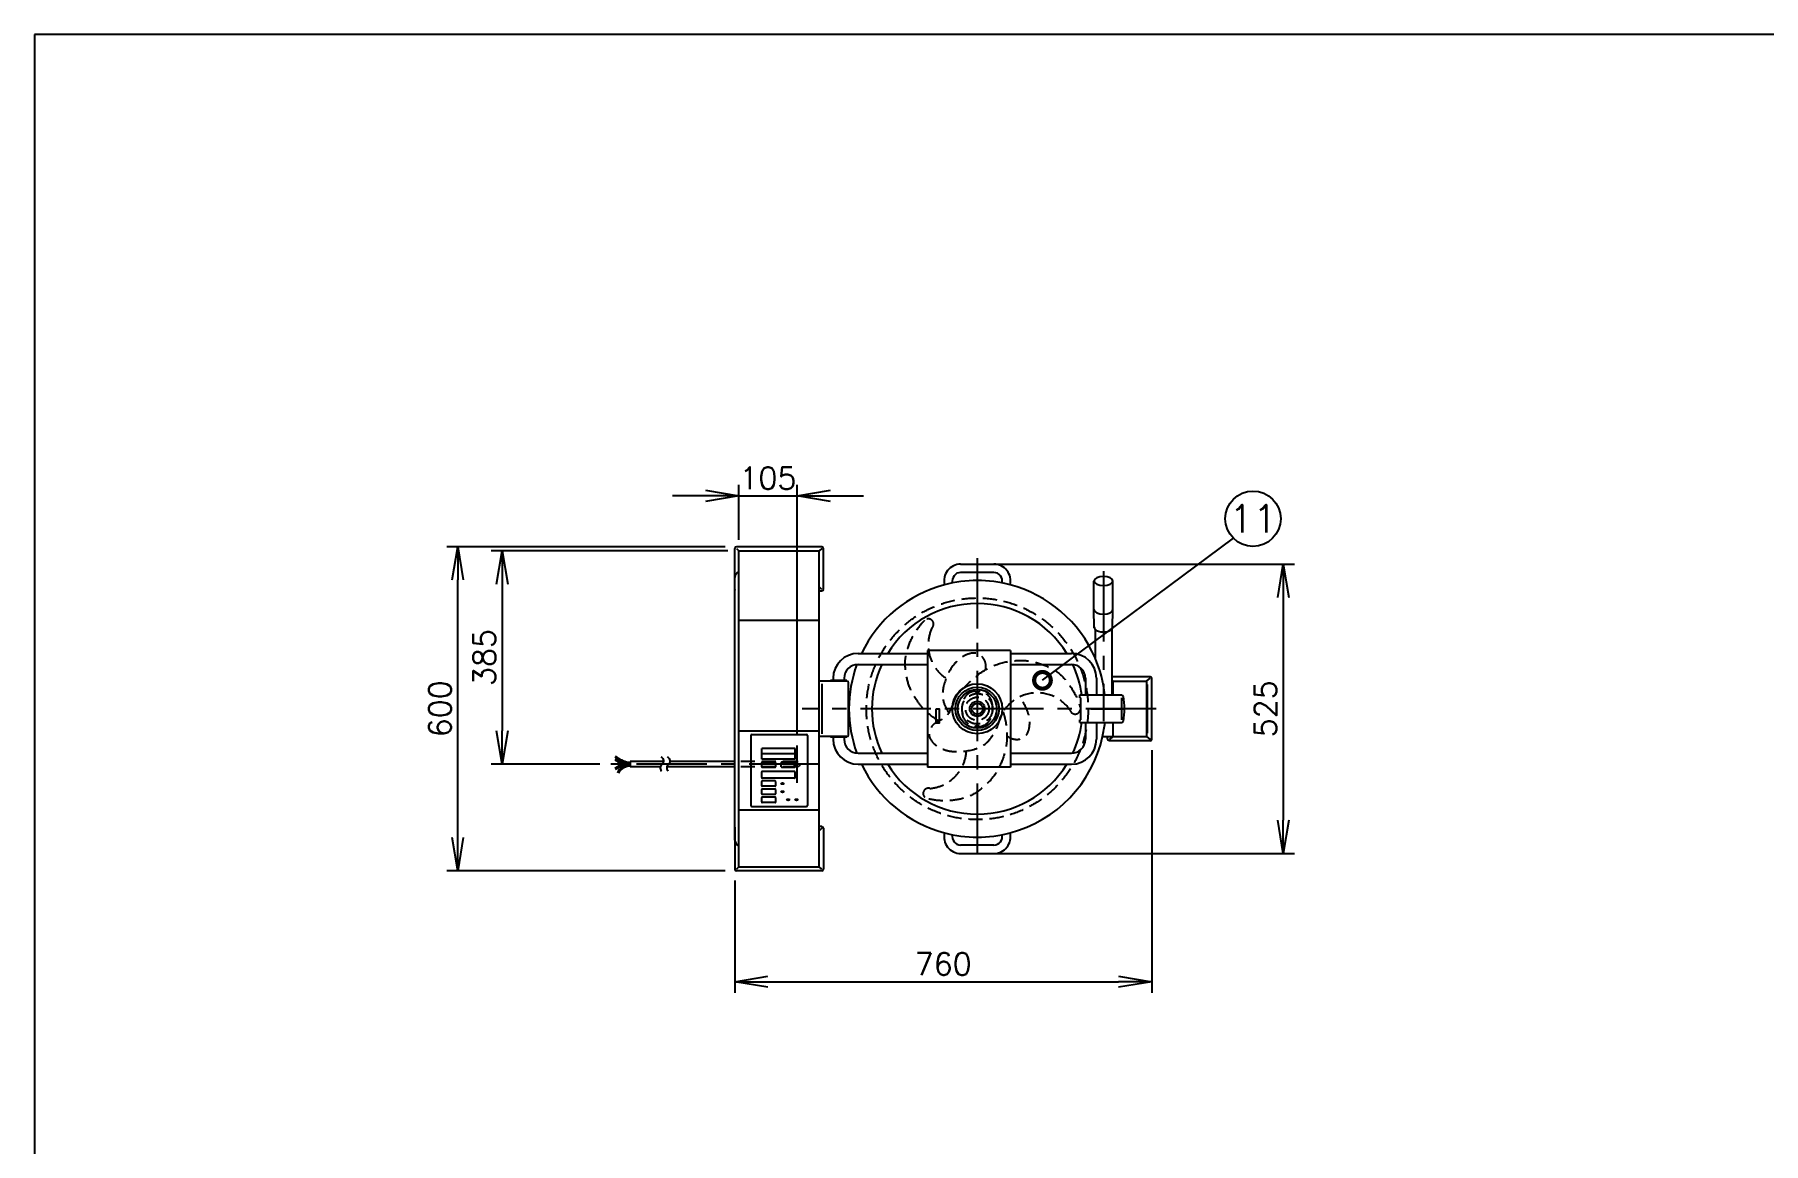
# Model space of a CAD drawing. Extents: x 460 to 8100, y 0 to 5507.
# Drawn here: x 460 to 3578, y 3506 to 5507 of the extents above; entities that cross this region are included whole.
import ezdxf
from ezdxf.enums import TextEntityAlignment as Align

# ---------------------------------------------------------------- set-up
doc = ezdxf.new("R2010")
doc.units = 0
doc.header["$LTSCALE"] = 4
doc.header["$PDMODE"] = 3
doc.linetypes.add('CENTER', pattern=[50.8, 31.75, -6.35, 6.35, -6.35])
doc.linetypes.add('HIDDEN', pattern=[9.525, 6.35, -3.175])
doc.layers.get('0').update_dxf_attribs({"linetype": 'CONTINUOUS'})
doc.layers.get('DEFPOINTS').update_dxf_attribs({"linetype": 'CONTINUOUS'})
for name, color, linetype in [('DANMEN', 7, 'CONTINUOUS'), ('KIKI-2D2', 7, 'CONTINUOUS'), ('SUNPOU', 7, 'CONTINUOUS'), ('WAKU', 7, 'CONTINUOUS')]:
    doc.layers.add(name, color=color, linetype=linetype)
doc.styles.get("Standard").update_dxf_attribs({"font": 'romans.shx', "bigfont": 'extfont.shx'})
doc.dimstyles.get("Standard").update_dxf_attribs({"dimscale": 20, "dimtxt": 2, "dimasz": 3, "dimexe": 1, "dimexo": 1, "dimgap": 0.6, "dimtad": 3, "dimdec": 0, "dimzin": 0, "dimdsep": 46, "dimtxsty": 'STANDARD', "dimblk1": 'OPEN', "dimblk2": 'OPEN', "dimsah": 1, "dimcen": 1.5, "dimadec": 0, "dimazin": 0, "dimtfac": 1, "dimtdec": 0, "dimtmove": 0, "dimatfit": 0, "dimldrblk": 'DOTSMALL', "dimfxl": 1, "dimtvp": 1, "dimtolj": 1, "dimtzin": 0, "dimarcsym": 0})

# ---------------------------------------------------------------- blocks, each defined once
blk = doc.blocks.new('_OPEN')
at = {"color": 0, "linetype": 'ByBlock'}
for p, q in [((-1, 0.167), (0, 0)), ((0, 0), (-1, -0.167)), ((0, 0), (-1, 0))]:
    blk.add_line(p, q, dxfattribs=at)
blk = doc.blocks.new('*D9')
at = {"layer": 'DEFPOINTS', "color": 0}
for p in [(1223.3, 4582.9), (1725.8, 4582.9), (1725.8, 3997.9)]:
    blk.add_point(p, dxfattribs=at)
at = {"layer": 'SUNPOU', "color": 0, "lineweight": -2}
for p, q in [((1705.8, 4582.9), (1203.3, 4582.9)), ((1223.3, 4057.9), (1223.3, 4522.9)), ((1705.8, 3997.9), (1203.3, 3997.9))]:
    blk.add_line(p, q, dxfattribs=at)
at = {"layer": 'SUNPOU', "color": 0, "lineweight": -2, "xscale": 60, "yscale": 60, "zscale": 60}
for p, rotation in [((1223.3, 4582.9), 90), ((1223.3, 3997.9), 270)]:
    blk.add_blockref('_OPEN', p, dxfattribs=dict(at, rotation=rotation))
at = {"layer": 'SUNPOU', "color": 0, "insert": (1191.3, 4290.4), "char_height": 40, "attachment_point": 5, "rotation": 90}
blk.add_mtext('\\A1;600', dxfattribs=at)
blk = doc.blocks.new('_DotSmall')
at = {"color": 0, "linetype": 'ByBlock', "const_width": 0.5}
blk.add_lwpolyline([(-0.0625, 0, 1), (0.0625, 0, 1)], format="xyb", close=True, dxfattribs=at)
blk = doc.blocks.new('*D10')
at = {"layer": 'DEFPOINTS', "color": 0}
for p in [(1730.3, 4575.4), (1303.3, 4190.6), (1499.6, 4190.6)]:
    blk.add_point(p, dxfattribs=at)
at = {"layer": 'SUNPOU', "color": 0, "lineweight": -2}
for p, q in [((1710.3, 4575.4), (1283.3, 4575.4)), ((1303.3, 4515.4), (1303.3, 4250.6)), ((1479.6, 4190.6), (1283.3, 4190.6))]:
    blk.add_line(p, q, dxfattribs=at)
at = {"layer": 'SUNPOU', "color": 0, "lineweight": -2, "xscale": 60, "yscale": 60, "zscale": 60}
for p, rotation in [((1303.3, 4575.4), 90), ((1303.3, 4190.6), 270)]:
    blk.add_blockref('_OPEN', p, dxfattribs=dict(at, rotation=rotation))
at = {"layer": 'SUNPOU', "color": 0, "insert": (1271.3, 4383), "char_height": 40, "attachment_point": 5, "rotation": 90}
blk.add_mtext('\\A1;385', dxfattribs=at)
blk = doc.blocks.new('*D26')
at = {"layer": 'DEFPOINTS', "color": 0}
for p in [(1835.3, 4674.7), (1730.3, 4575.4), (1835.3, 4224.3)]:
    blk.add_point(p, dxfattribs=at)
at = {"layer": 'SUNPOU', "color": 0, "lineweight": -2}
for p, q in [((1730.3, 4595.4), (1730.3, 4694.7)), ((1835.3, 4244.3), (1835.3, 4694.7)), ((1670.3, 4674.7), (1610.3, 4674.7)), ((1730.3, 4674.7), (1835.3, 4674.7)), ((1895.3, 4674.7), (1955.3, 4674.7))]:
    blk.add_line(p, q, dxfattribs=at)
at = {"layer": 'SUNPOU', "color": 0, "lineweight": -2, "xscale": 60, "yscale": 60, "zscale": 60}
blk.add_blockref('_OPEN', (1730.3, 4674.7), dxfattribs=at)
at = {"layer": 'SUNPOU', "color": 0, "lineweight": -2, "xscale": 60, "yscale": 60, "zscale": 60, "rotation": 180}
blk.add_blockref('_OPEN', (1835.3, 4674.7), dxfattribs=at)
at = {"layer": 'SUNPOU', "color": 0, "insert": (1782.8, 4706.7), "char_height": 40, "attachment_point": 5}
blk.add_mtext('\\A1;105', dxfattribs=at)
blk = doc.blocks.new('*D30')
at = {"layer": 'DEFPOINTS', "color": 0}
for p in [(2475.3, 4235.9), (1722.8, 4000.9), (2475.3, 3797.9)]:
    blk.add_point(p, dxfattribs=at)
at = {"layer": 'SUNPOU', "color": 0, "lineweight": -2}
for p, q in [((2475.3, 4215.9), (2475.3, 3777.9)), ((1722.8, 3980.9), (1722.8, 3777.9)), ((1782.8, 3797.9), (2415.3, 3797.9))]:
    blk.add_line(p, q, dxfattribs=at)
at = {"layer": 'SUNPOU', "color": 0, "lineweight": -2, "xscale": 60, "yscale": 60, "zscale": 60, "rotation": 180}
blk.add_blockref('_OPEN', (1722.8, 3797.9), dxfattribs=at)
at = {"layer": 'SUNPOU', "color": 0, "lineweight": -2, "xscale": 60, "yscale": 60, "zscale": 60}
blk.add_blockref('_OPEN', (2475.3, 3797.9), dxfattribs=at)
at = {"layer": 'SUNPOU', "color": 0, "insert": (2099, 3829.9), "char_height": 40, "attachment_point": 5}
blk.add_mtext('\\A1;760', dxfattribs=at)
blk = doc.blocks.new('*D33')
at = {"layer": 'DEFPOINTS', "color": 0}
for p in [(2160.3, 4551.4), (2160.3, 4029.4), (2712.2, 4029.4)]:
    blk.add_point(p, dxfattribs=at)
at = {"layer": 'SUNPOU', "color": 0, "lineweight": -2}
for p, q in [((2180.3, 4551.4), (2732.2, 4551.4)), ((2712.2, 4491.4), (2712.2, 4089.4)), ((2180.3, 4029.4), (2732.2, 4029.4))]:
    blk.add_line(p, q, dxfattribs=at)
at = {"layer": 'SUNPOU', "color": 0, "lineweight": -2, "xscale": 60, "yscale": 60, "zscale": 60}
for p, rotation in [((2712.2, 4551.4), 90), ((2712.2, 4029.4), 270)]:
    blk.add_blockref('_OPEN', p, dxfattribs=dict(at, rotation=rotation))
at = {"layer": 'SUNPOU', "color": 0, "insert": (2680.2, 4290.4), "char_height": 40, "attachment_point": 5, "rotation": 90}
blk.add_mtext('\\A1;525', dxfattribs=at)

msp = doc.modelspace()

# ---------------------------------------------------------------- linework, layer by layer
at = {"layer": 'DANMEN', "color": 2, "linetype": 'HIDDEN'}
for p, q in [((2132.8, 4285.4), (2132.8, 4295.4)), ((2187.8, 4285.4), (2187.8, 4295.4)), ((2203, 4277.6), (2201.6, 4274.7))]:
    msp.add_line(p, q, dxfattribs=at)
at = {"layer": 'DANMEN', "color": 2, "linetype": 'CENTER'}
msp.add_line((1835.3, 4156.8), (1835.3, 4224.3), dxfattribs=at)
at = {"layer": 'DANMEN', "color": 4, "linetype": 'HIDDEN'}
for p, q in [((1835.3, 4195.6), (1723.3, 4195.6)), ((1835.3, 4185.6), (1723.3, 4185.6))]:
    msp.add_line(p, q, dxfattribs=at)
at = {"layer": 'DANMEN', "color": 2, "linetype": 'HIDDEN'}
for radius in [200, 27.5, 21]:
    msp.add_circle((2160.3, 4290.4), radius, dxfattribs=at)
at = {"layer": 'DANMEN', "color": 4, "linetype": 'HIDDEN'}
msp.add_circle((1835.3, 4190.6), 5, dxfattribs=at)
at = {"layer": 'DANMEN', "color": 2, "linetype": 'HIDDEN'}
for centre, radius, start, end in [((2072.1, 4443.2), 9.45, 313.8983, 136.4282), ((2143.8, 4405.6), 72.1, 154.7154, 236.7458), ((2160.3, 4290.4), 44.1, 130.7338, 164.4851), ((2160.3, 4295.4), 27.5, 100.4318, 180), ((2160.3, 4295.4), 27.5, 0, 79.5682), ((2268.3, 4247.1), 72.1, 34.7154, 154.9415), ((2160.3, 4285.4), 27.5, 180, 259.5682), ((2160.3, 4285.4), 27.5, 280.4318, 0), ((2336.7, 4290.4), 9.45, 193.8983, 16.4282), ((2068.8, 4218.6), 72.1, 274.7154, 356.7458), ((2072.1, 4137.7), 9.45, 73.8983, 256.4282)]:
    msp.add_arc(centre, radius, start, end, dxfattribs=at)
for points, knots in [([(2091.1, 4268.5), (2073.4, 4278.7), (2043, 4310.9), (2030.7, 4348.2), (2029.1, 4394.1), (2049, 4433.1), (2063.2, 4447.7), (2065.2, 4449.7)], [35.33746, 35.33746, 35.33746, 35.33746, 74.28785, 132.500096, 161.121513, 203.034181, 209.796524, 209.796524, 209.796524, 209.796524]), ([(2175.8, 4361.3), (2176, 4365.8), (2176.1, 4376.8), (2160.2, 4396.7), (2124.8, 4383), (2105.2, 4351.8), (2094.5, 4317.6), (2101.3, 4296.3), (2106.9, 4286), (2108.9, 4282.8)], [35.131639, 35.131639, 35.131639, 35.131639, 45.786082, 60.610108, 87.214416, 117.449237, 151.19637, 169.799157, 178.76244, 178.76244, 178.76244, 178.76244]), ([(2130.2, 4322.7), (2136.5, 4328.2), (2170.3, 4365.2), (2231.9, 4382.7), (2275.1, 4373.7), (2315.6, 4352.2), (2339.4, 4315.5), (2345, 4295.8), (2345.7, 4293.1)], [0, 0, 0, 0, 19.842277, 74.28785, 132.500096, 161.121513, 203.034181, 209.796524, 209.796524, 209.796524, 209.796524]), ([(2213.9, 4241.5), (2217.7, 4239.1), (2227.1, 4233.6), (2252.4, 4237.4), (2258.2, 4274.8), (2246.3, 4297.4), (2237.3, 4309.5), (2235.8, 4311.5)], [35.131639, 35.131639, 35.131639, 35.131639, 45.786082, 60.610108, 87.214416, 117.449237, 123.294071, 123.294071, 123.294071, 123.294071]), ([(2207, 4285.1), (2208.5, 4279.5), (2218.8, 4239.7), (2204.4, 4182.3), (2175, 4149.4), (2136.1, 4125), (2092.4, 4122.7), (2072.6, 4127.8), (2069.9, 4128.5)], [10.035551, 10.035551, 10.035551, 10.035551, 19.842277, 74.28785, 132.500096, 161.121513, 203.034181, 209.796524, 209.796524, 209.796524, 209.796524]), ([(2117.8, 4302.2), (2113.9, 4291.8), (2106.7, 4272.6), (2079.4, 4265.6), (2068.3, 4237.2), (2097.8, 4213.4), (2134.6, 4212), (2169.6, 4219.9), (2189.7, 4241.9), (2199.3, 4262.4), (2201.6, 4274.7)], [0, 0, 0, 0, 24.928499, 45.786082, 60.610108, 87.214416, 117.449237, 151.19637, 169.799157, 199.093834, 199.093834, 199.093834, 199.093834])]:
    msp.add_open_spline(points, degree=3, knots=knots, dxfattribs=at)
for points in [[(2155.3, 4322.5), (2157, 4321.4), (2160.3, 4319.4), (2163.6, 4321.4), (2165.3, 4322.5)], [(2155.3, 4258.4), (2157, 4259.4), (2160.3, 4261.4), (2163.6, 4259.4), (2165.3, 4258.4)]]:
    msp.add_open_spline(points, degree=3, dxfattribs=at)
at = {"layer": 'KIKI-2D2', "color": 3}
for p, q in [((1722.8, 4505.9), (1722.8, 4579.9)), ((1879.8, 4582.9), (1725.8, 4582.9)), ((1882.8, 4505.9), (1882.8, 4579.9)), ((2130.3, 4551.4), (2190.3, 4551.4)), ((1723.3, 4076.6), (1723.3, 4504.3)), ((1879.8, 4502.9), (1875.3, 4502.9)), ((1875.3, 4340.4), (1875.3, 4502.9)), ((2370.8, 4469.5), (2370.8, 4521)), ((2404.8, 4469.5), (2404.8, 4521)), ((2371.3, 4436.7), (2370.8, 4469.4)), ((2404.2, 4436.7), (2404.8, 4469.4)), ((2372.8, 4433.8), (2372.8, 4382.3)), ((2402.8, 4433.8), (2402.8, 4347.9)), ((1945.3, 4390.4), (1951.5, 4390.4)), ((1895.3, 4340.4), (1875.3, 4340.4)), ((1895.3, 4341.4), (1895.3, 4340.4)), ((1900.3, 4341.4), (1895.3, 4341.4)), ((1900.3, 4345.4), (1900.3, 4341.4)), ((2472.3, 4347.9), (2402.8, 4347.9)), ((2475.3, 4235.9), (2475.3, 4344.9)), ((1875.3, 4077.9), (1875.3, 4240.4)), ((1895.3, 4240.4), (1875.3, 4240.4)), ((1895.3, 4239.4), (1895.3, 4240.4)), ((1900.3, 4239.4), (1895.3, 4239.4)), ((1900.3, 4239.4), (1900.3, 4235.4)), ((2386.3, 4240.4), (2395.3, 4240.4)), ((2395.3, 4235.9), (2395.3, 4240.4)), ((2472.3, 4232.9), (2398.3, 4232.9)), ((1945.3, 4190.4), (1951.5, 4190.4)), ((1722.8, 4074.9), (1722.8, 4000.9)), ((1879.8, 4077.9), (1875.3, 4077.9)), ((1882.8, 4074.9), (1882.8, 4000.9)), ((2130.3, 4029.4), (2190.3, 4029.4)), ((1879.8, 3997.9), (1725.8, 3997.9))]:
    msp.add_line(p, q, dxfattribs=at)
at = {"layer": 'KIKI-2D2', "color": 2}
for p, q in [((1725.8, 4579.9), (1730.3, 4575.4)), ((1730.3, 4005.4), (1730.3, 4575.4)), ((1730.3, 4575.4), (1875.3, 4575.4)), ((1879.8, 4579.9), (1875.3, 4575.4)), ((1875.3, 4502.9), (1875.3, 4575.4)), ((1723.3, 4504.3), (1723.3, 4527.5)), ((2190.3, 4536.4), (2130.3, 4536.4)), ((1879.8, 4505.9), (1875.3, 4510.4)), ((1730.3, 4450.4), (1875.3, 4450.4)), ((1945.3, 4370.4), (2070.3, 4370.4)), ((1951.5, 4390.4), (2070.3, 4390.4)), ((2070.3, 4395.4), (2070.3, 4185.4)), ((2220.3, 4395.4), (2070.3, 4395.4)), ((2220.3, 4395.4), (2220.3, 4185.4)), ((2220.3, 4390.4), (2330.3, 4390.4)), ((2220.3, 4370.4), (2330.3, 4370.4)), ((1875.3, 4240.4), (1875.3, 4340.4)), ((1880.3, 4245.4), (1880.3, 4335.4)), ((1925.3, 4340.4), (1895.3, 4340.4)), ((1925.3, 4341.4), (1900.3, 4341.4)), ((1920.3, 4345.4), (1920.3, 4341.4)), ((1925.3, 4341.4), (1925.3, 4340.4)), ((1928.3, 4243.4), (1928.3, 4337.4)), ((2355.3, 4345.4), (2355.3, 4315.4)), ((2375.3, 4345.4), (2375.3, 4315.4)), ((2402.8, 4347.9), (2402.8, 4315.4)), ((2405.3, 4340.4), (2402.8, 4342.3)), ((2405.3, 4340.4), (2465.3, 4340.4)), ((2405.3, 4315.4), (2405.3, 4340.4)), ((2465.3, 4340.4), (2472.3, 4345.7)), ((2465.3, 4340.4), (2465.3, 4240.4)), ((2467.3, 4334.4), (2465.3, 4334.4)), ((2467.3, 4246.4), (2467.3, 4334.4)), ((2345.3, 4315.4), (2420.3, 4315.4)), ((2345.3, 4310.4), (2345.3, 4315.4)), ((2345.3, 4310.4), (2347.3, 4310.4)), ((2347.3, 4270.4), (2347.3, 4310.4)), ((2420.3, 4310.4), (2420.3, 4270.4)), ((2365.3, 4290.4), (2425.3, 4290.4)), ((1730.3, 4250.4), (1875.3, 4250.4)), ((1751.8, 4242), (1751.8, 4116)), ((1753.8, 4244), (1851.8, 4244)), ((1853.8, 4242), (1853.8, 4116)), ((2345.3, 4270.4), (2347.3, 4270.4)), ((2345.3, 4265.4), (2345.3, 4270.4)), ((2345.3, 4265.4), (2420.3, 4265.4)), ((2355.3, 4265.4), (2355.3, 4235.4)), ((2375.3, 4265.4), (2375.3, 4235.4)), ((2405.3, 4240.4), (2405.3, 4265.4)), ((2467.3, 4246.4), (2465.3, 4246.4)), ((1831.8, 4218.7), (1771.6, 4218.7)), ((1771.6, 4199.3), (1771.6, 4218.7)), ((1831.8, 4199.3), (1831.8, 4218.7)), ((1925.3, 4240.4), (1895.3, 4240.4)), ((1925.3, 4239.4), (1900.3, 4239.4)), ((1920.3, 4239.4), (1920.3, 4235.4)), ((1925.3, 4239.4), (1925.3, 4240.4)), ((1945.3, 4210.4), (2070.3, 4210.4)), ((2220.3, 4210.4), (2330.3, 4210.4)), ((2395.3, 4240.4), (2465.3, 4240.4)), ((2405.3, 4240.4), (2398.3, 4235.2)), ((2465.3, 4240.4), (2472.3, 4235.2)), ((1510, 4203.5), (1508.5, 4201.6)), ((1508.6, 4197.1), (1509.9, 4199.1)), ((1508.6, 4184), (1509.9, 4182.1)), ((1509.3, 4202.6), (1514.3, 4197.6)), ((1517, 4198.8), (1521.6, 4194.2)), ((1523.7, 4196), (1527.1, 4192.6)), ((1528.9, 4194.7), (1531.7, 4191.9)), ((1533.4, 4194.2), (1534.5, 4193.1)), ((1594.3, 4195.6), (1534.5, 4195.6)), ((1534.5, 4195.6), (1534.5, 4185.6)), ((1588.7, 4185.6), (1534.5, 4185.6)), ((1723.3, 4185.6), (1600.3, 4185.6)), ((1723.3, 4195.6), (1605.9, 4195.6)), ((1831.8, 4209), (1771.6, 4209)), ((1831.8, 4199.3), (1771.6, 4199.3)), ((1771.6, 4185.7), (1771.6, 4193.4)), ((1795.7, 4194.4), (1772.6, 4194.4)), ((1795.7, 4184.7), (1772.6, 4184.7)), ((1796.7, 4185.7), (1796.7, 4193.4)), ((1806.7, 4185.7), (1806.7, 4193.4)), ((1830.8, 4194.4), (1807.7, 4194.4)), ((1830.8, 4184.7), (1807.7, 4184.7)), ((1831.8, 4185.7), (1831.8, 4193.4)), ((1951.5, 4190.4), (2070.3, 4190.4)), ((2220.3, 4185.4), (2070.3, 4185.4)), ((2220.3, 4190.4), (2330.3, 4190.4)), ((1512.4, 4177.6), (1514.4, 4176.2)), ((1771.6, 4166.2), (1771.6, 4176.4)), ((1771.6, 4151.6), (1771.6, 4159.3)), ((1830.8, 4177.4), (1772.6, 4177.4)), ((1830.8, 4165.2), (1772.6, 4165.2)), ((1795.7, 4160.3), (1772.6, 4160.3)), ((1795.7, 4150.6), (1772.6, 4150.6)), ((1796.7, 4151.6), (1796.7, 4159.3)), ((1831.8, 4166.2), (1831.8, 4176.4)), ((1771.6, 4137), (1771.6, 4144.7)), ((1771.6, 4122.3), (1771.6, 4130.1)), ((1795.7, 4145.7), (1772.6, 4145.7)), ((1795.7, 4136), (1772.6, 4136)), ((1795.7, 4131.1), (1772.6, 4131.1)), ((1795.7, 4121.3), (1772.6, 4121.3)), ((1796.7, 4137), (1796.7, 4144.7)), ((1796.7, 4122.3), (1796.7, 4130.1)), ((1730.3, 4107.9), (1875.3, 4107.9)), ((1753.8, 4114), (1851.8, 4114)), ((1723.3, 4053.3), (1723.3, 4076.6)), ((1875.3, 4005.4), (1875.3, 4077.9)), ((1879.8, 4074.9), (1875.3, 4070.4)), ((2190.3, 4044.4), (2130.3, 4044.4)), ((1725.8, 4000.9), (1730.3, 4005.4)), ((1730.3, 4005.4), (1875.3, 4005.4)), ((1879.8, 4000.9), (1875.3, 4005.4))]:
    msp.add_line(p, q, dxfattribs=at)
at = {"layer": 'KIKI-2D2', "color": 2, "linetype": 'CENTER'}
for p, q in [((2160.3, 4562.1), (2160.3, 4018.8)), ((2387.8, 4538.6), (2387.8, 4267.9)), ((2483, 4290.4), (1844.6, 4290.4)), ((1876, 4190.6), (1499.6, 4190.6))]:
    msp.add_line(p, q, dxfattribs=at)
at = {"layer": 'KIKI-2D2', "color": 2}
msp.add_lwpolyline([(2086.3, 4290.4), (2091.3, 4290.4), (2091.3, 4264.4), (2086.3, 4264.4)], close=True, dxfattribs=at)
for radius in [45.1, 39.2, 35, 13.5, 10]:
    msp.add_circle((2160.3, 4290.4), radius, dxfattribs=at)
at = {"layer": 'KIKI-2D2', "color": 3}
for centre, radius, start, end in [((1725.8, 4579.9), 3, 90, 180), ((1879.8, 4579.9), 3, 0, 90), ((2130.3, 4521.4), 30, 90, 193.8442), ((2190.3, 4521.4), 30, 346.1558, 90), ((1725.8, 4505.9), 3, 180, 213.5573), ((1879.8, 4505.9), 3, 270, 0), ((2160.3, 4290.4), 231.5, 104.7982, 154.4076), ((2160.3, 4290.4), 231.5, 23.3752, 75.2018), ((1945.3, 4345.4), 45, 90, 180), ((2472.3, 4344.9), 3, 0, 90), ((1945.3, 4235.4), 45, 180, 270), ((2160.3, 4290.4), 231.5, 284.7982, 347.5268), ((2398.3, 4235.9), 3, 180, 270), ((2472.3, 4235.9), 3, 270, 0), ((2160.3, 4290.4), 231.5, 205.5924, 255.2018), ((1725.8, 4074.9), 3, 146.4427, 180), ((1879.8, 4074.9), 3, 0, 90), ((2130.3, 4059.4), 30, 166.1558, 270), ((2190.3, 4059.4), 30, 270, 13.8442), ((1725.8, 4000.9), 3, 180, 270), ((1879.8, 4000.9), 3, 270, 0)]:
    msp.add_arc(centre, radius, start, end, dxfattribs=at)
at = {"layer": 'KIKI-2D2', "color": 2}
for centre, radius, start, end in [((1733.8, 4527.5), 10.5, 109.4712, 180), ((2160.3, 4290.4), 231.5, 75.2018, 104.7982), ((2130.3, 4521.4), 15, 90, 194.7475), ((2190.3, 4521.4), 15, 345.2525, 90), ((2160.3, 4290.4), 190, 31.7569, 148.2431), ((1945.3, 4345.4), 25, 90, 180), ((2160.3, 4290.4), 231.5, 159.8106, 200.1894), ((2160.3, 4290.4), 190, 155.0989, 204.9011), ((2330.3, 4345.4), 45, 0, 90), ((2330.3, 4345.4), 25, 0, 90), ((2160.3, 4290.4), 190, 7.5608, 24.863), ((2160.3, 4290.4), 231.5, 6.1995, 23.3752), ((1925.3, 4337.4), 3, 0, 90), ((2420.3, 4312.4), 3, 5.1629, 90), ((1753.8, 4242), 2, 90, 180), ((1851.8, 4242), 2, 0, 90), ((1925.3, 4243.4), 3, 270, 0), ((2160.3, 4290.4), 190, 335.137, 352.4392), ((2160.3, 4290.4), 231.5, 347.5268, 353.8005), ((2420.3, 4268.4), 3, 270, 354.8371), ((1945.3, 4235.4), 25, 180, 270), ((2330.3, 4235.4), 45, 270, 0), ((2330.3, 4235.4), 25, 270, 0), ((1534.5, 4236.7), 47.1, 233.7462, 236.8272), ((1534.5, 4144.5), 47.1, 123.1728, 126.2538), ((1535.9, 4234.6), 42.7, 226.8041, 230.2075), ((1534.5, 4236.7), 46.6, 233.7123, 236.8272), ((1534.5, 4144.5), 46.6, 123.1728, 126.2877), ((1535.9, 4234.6), 42.2, 226.7626, 230.2075), ((1534.5, 4236.7), 46.1, 233.6775, 236.8272), ((1534.5, 4144.5), 46.1, 123.1728, 126.3225), ((1535.9, 4234.6), 41.6, 226.7201, 230.2075), ((1534.5, 4236.7), 45.6, 233.642, 236.8272), ((1534.5, 4144.5), 45.6, 123.1728, 126.358), ((1535.9, 4234.6), 41.1, 226.6765, 230.2075), ((1534.5, 4236.7), 45.1, 233.6057, 236.8272), ((1534.5, 4144.5), 45.1, 123.1728, 126.3943), ((1535.9, 4234.6), 40.6, 226.6318, 230.2075), ((1535.9, 4234.6), 42.8, 230.2075, 268.0755), ((1534.5, 4236.7), 47.3, 236.8272, 257.1336), ((1534.5, 4144.5), 47.3, 90, 123.1728), ((1534.5, 4236.7), 44.9, 236.8272, 270), ((1534.5, 4144.5), 44.9, 90, 123.1728), ((1535.9, 4234.6), 40.5, 230.2075, 267.9625), ((1534.5, 4162.8), 26.6, 90, 146.2146), ((1534.5, 4162.8), 24.2, 90, 146.2146), ((1772.6, 4193.4), 1, 90, 180), ((1772.6, 4185.7), 1, 180, 270), ((1795.7, 4193.4), 1, 0, 90), ((1795.7, 4185.7), 1, 270, 0), ((1807.7, 4193.4), 1, 90, 180), ((1807.7, 4185.7), 1, 180, 270), ((1830.8, 4193.4), 1, 0, 90), ((1830.8, 4185.7), 1, 270, 0), ((2160.3, 4290.4), 190, 211.7569, 328.2431), ((1534.5, 4162.8), 26.5, 146.2146, 151.7094), ((1534.5, 4162.8), 25.9, 146.2146, 151.8186), ((1534.5, 4162.8), 25.4, 146.2146, 151.9321), ((1534.5, 4162.8), 24.9, 146.2146, 152.0503), ((1534.5, 4162.8), 24.4, 146.2146, 152.1736), ((1772.6, 4176.4), 1, 90, 180), ((1772.6, 4166.2), 1, 180, 270), ((1772.6, 4159.3), 1, 90, 180), ((1772.6, 4151.6), 1, 180, 270), ((1795.7, 4159.3), 1, 0, 90), ((1795.7, 4151.6), 1, 270, 0), ((1830.8, 4176.4), 1, 0, 90), ((1830.8, 4166.2), 1, 270, 0), ((1772.6, 4144.7), 1, 90, 180), ((1772.6, 4137), 1, 180, 270), ((1772.6, 4130.1), 1, 90, 180), ((1772.6, 4122.3), 1, 180, 270), ((1795.7, 4144.7), 1, 0, 90), ((1795.7, 4137), 1, 270, 0), ((1795.7, 4130.1), 1, 0, 90), ((1795.7, 4122.3), 1, 270, 0), ((1753.8, 4116), 2, 180, 270), ((1851.8, 4116), 2, 270, 0), ((2160.3, 4290.4), 231.5, 255.2018, 284.7982), ((2130.3, 4059.4), 15, 165.2525, 270), ((2190.3, 4059.4), 15, 270, 14.7475), ((1733.8, 4053.3), 10.5, 180, 250.5288)]:
    msp.add_arc(centre, radius, start, end, dxfattribs=at)
at = {"layer": 'KIKI-2D2', "color": 3}
for centre, major_axis, start_param, end_param in [((2387.8, 4521), (-17, 0), 3.141587, 6.283174), ((2387.8, 4437.2), (-16.5, 0), 6.246981, 6.712885), ((2387.8, 4437.2), (-16.5, 0), 8.995078, 9.460983)]:
    msp.add_ellipse(centre, major_axis=major_axis, ratio=0.486972, start_param=start_param, end_param=end_param, dxfattribs=at)
at = {"layer": 'KIKI-2D2', "color": 2}
for centre, major_axis, start_param, end_param in [((2387.8, 4521), (-17, 0), 0, 3.141587), ((2387.8, 4469.5), (-17, 0), 0.007775, 3.133818), ((2387.8, 4437.2), (-16.5, 0), 6.712885, 8.995078)]:
    msp.add_ellipse(centre, major_axis=major_axis, ratio=0.486972, start_param=start_param, end_param=end_param, dxfattribs=at)
for centre in [(1809.2, 4155.4), (1809.2, 4140.8), (1819.2, 4126.2), (1834.2, 4126.2)]:
    msp.add_ellipse(centre, major_axis=(2.5, 0), ratio=0.5, dxfattribs=at)
msp.add_open_spline([(2423.3, 4312.7), (2424.3, 4305.3), (2426.3, 4290.4), (2424.3, 4275.6), (2423.3, 4268.2)], degree=3, dxfattribs=at)
for points in [[(1589.6, 4203.9), (1590.8, 4202.9), (1593.7, 4200.5), (1595.2, 4193.9), (1590.7, 4189.9), (1587.5, 4184.3), (1589.4, 4180.2), (1590.5, 4177.9)], [(1601.1, 4203.9), (1602.3, 4202.9), (1605.3, 4200.5), (1606.8, 4193.9), (1602.3, 4189.9), (1599.1, 4184.3), (1601, 4180.2), (1602.1, 4177.9)]]:
    msp.add_open_spline(points, degree=3, knots=[0, 0, 0, 0, 4.666131, 11.371678, 16.605107, 22.088012, 29.180064, 29.180064, 29.180064, 29.180064], dxfattribs=at)
at = {"layer": 'SUNPOU'}
msp.add_circle((2657.6, 4633.4), 50, dxfattribs=at)
at = {"layer": 'WAKU', "color": 6}
for p, q in [((8100, 5507), (460, 5507)), ((460, 5507), (460, 0))]:
    msp.add_line(p, q, dxfattribs=at)

# ---------------------------------------------------------------- texts
at = {"layer": 'SUNPOU'}
msp.add_text('11', height=50, dxfattribs=at).set_placement((2657.6, 4633.4), align=Align.MIDDLE)

# ---------------------------------------------------------------- dimensions: what is measured, and where the dimension line sits
dim = msp.add_linear_dim(base=(1835.3, 4674.7), p1=(1730.3, 4575.4), p2=(1835.3, 4224.3), dimstyle='STANDARD', dxfattribs=at)
dim.commit()
dim.dimension.update_dxf_attribs({"geometry": '*D26', "text_midpoint": (1782.8, 4674.7), "dimtype": 160})
dim = msp.add_linear_dim(base=(1223.3, 4582.9), p1=(1725.8, 3997.9), p2=(1725.8, 4582.9), angle=90, text='600', dimstyle='STANDARD', override={"dimtxsty": 'STANDARD', "dimtmove": 0}, dxfattribs=at)
dim.commit()
dim.dimension.update_dxf_attribs({"geometry": '*D9', "text_midpoint": (1223.3, 4290.4), "dimtype": 160})
dim = msp.add_linear_dim(base=(1303.3, 4190.6), p1=(1730.3, 4575.4), p2=(1499.6, 4190.6), angle=90, dimstyle='STANDARD', override={"dimtxsty": 'STANDARD', "dimtmove": 0}, dxfattribs=at)
dim.commit()
dim.dimension.update_dxf_attribs({"geometry": '*D10', "text_midpoint": (1303.3, 4383), "dimtype": 160})
dim = msp.add_linear_dim(base=(2712.2, 4029.4), p1=(2160.3, 4551.4), p2=(2160.3, 4029.4), angle=90, text='525', dimstyle='STANDARD', dxfattribs=at)
dim.commit()
dim.dimension.update_dxf_attribs({"geometry": '*D33', "text_midpoint": (2680.2, 4290.4)})
dim = msp.add_linear_dim(base=(2475.3, 3797.9), p1=(1722.8, 4000.9), p2=(2475.3, 4235.9), text='760', dimstyle='STANDARD', dxfattribs=at)
dim.commit()
dim.dimension.update_dxf_attribs({"geometry": '*D30', "text_midpoint": (2099, 3829.9)})

# ---------------------------------------------------------------- leaders
msp.add_leader([(2277.9, 4341.8), (2622.2, 4598.1)], dimstyle='STANDARD', dxfattribs=at)

doc.saveas('drawing.dxf')
